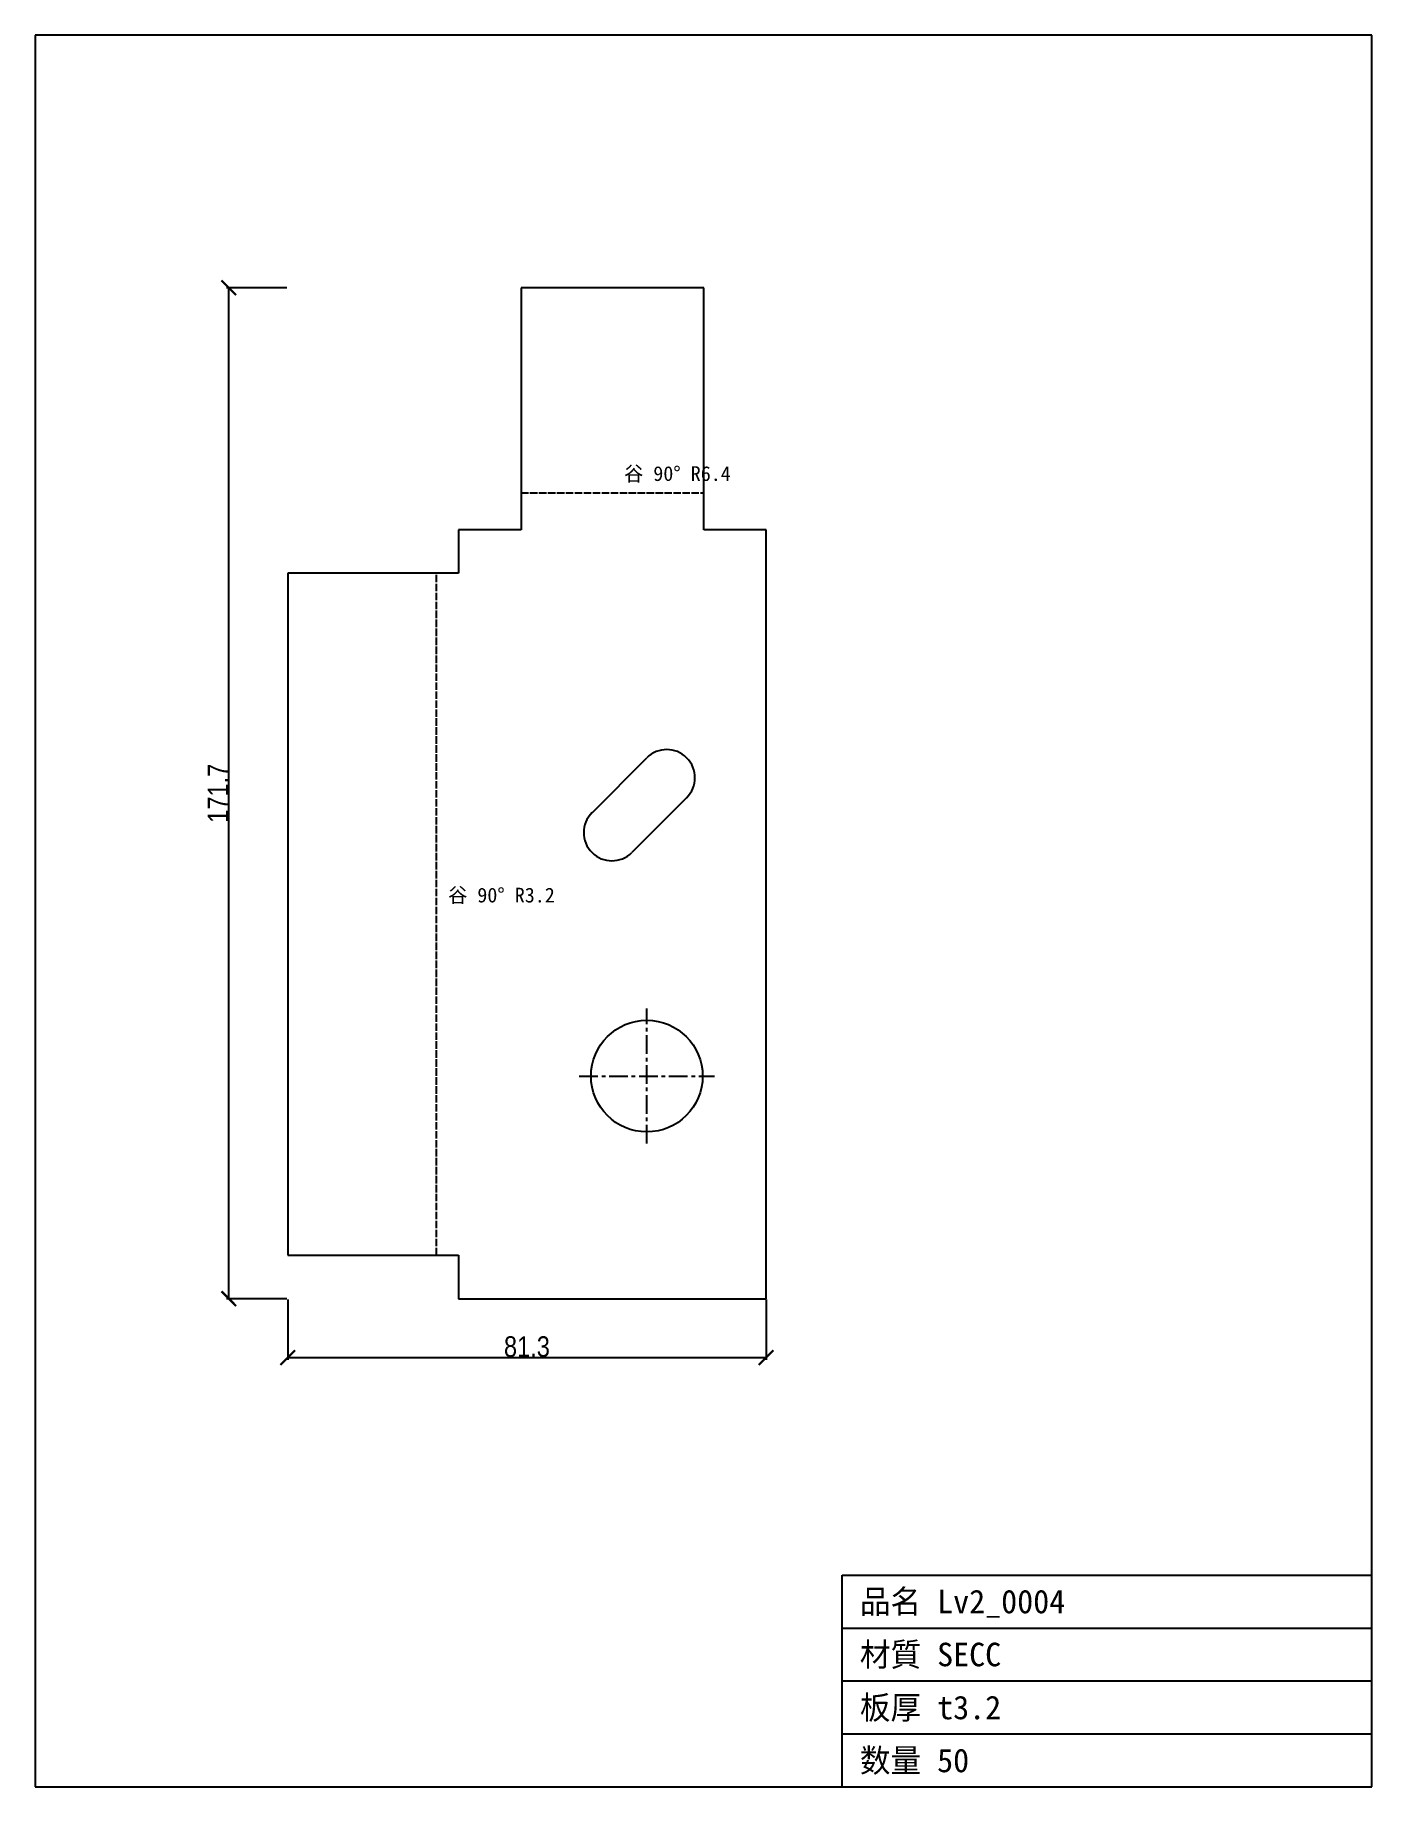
# Model space of a CAD drawing. Header units: millimetres. Extents: x -72 to 155, y -83 to 215.
import ezdxf

# ---------------------------------------------------------------- set-up
doc = ezdxf.new("R2010")
doc.units = ezdxf.units.MM
doc.linetypes.add('CENTER', pattern=[5.08, 3.175, -0.635, 0.635, -0.635])
doc.linetypes.add('DASHED', pattern=[1.524, 1.27, -0.254])
for name, color, linetype in [('BEND', 7, 'Continuous'), ('CENTER', 7, 'Continuous'), ('CUT', 7, 'Continuous'), ('DIM', 7, 'Continuous'), ('FRAME', 7, 'Continuous'), ('TEXT', 7, 'Continuous')]:
    doc.layers.add(name, color=color, linetype=linetype)
doc.styles.add('OpenSansCondensed-Light', font='OpenSansCondensed-Light.ttf')
doc.dimstyles.new('EZDXF', dxfattribs={"dimtxt": 0.25, "dimasz": 0.175, "dimexe": 0.375, "dimexo": 0.125, "dimgap": 0.1, "dimtad": 1, "dimlfac": 100, "dimzin": 12, "dimdsep": 46, "dimtxsty": 'OpenSansCondensed-Light', "dimblk": 'ARCHTICK', "dimcen": 2.5, "dimazin": 3, "dimtfac": 0.5, "dimtmove": 2, "dimatfit": 3})

# ---------------------------------------------------------------- blocks, each defined once
blk = doc.blocks.new('_ARCHTICK')
at = {"color": 0, "linetype": 'BYBLOCK', "const_width": 0.15}
blk.add_lwpolyline([(-0.5, -0.5), (0.5, 0.5)], dxfattribs=at)

msp = doc.modelspace()

# ---------------------------------------------------------------- linework, layer by layer
at = {"layer": 'BEND', "color": 4, "linetype": 'DASHED'}
for p, q in [((10.6, 136.91), (41.65, 136.91)), ((-3.77, 7.4), (-3.77, 123.23))]:
    msp.add_line(p, q, dxfattribs=at)
at = {"layer": 'CENTER', "color": 1, "linetype": 'CENTER'}
for p, q in [((31.98, 26.34), (31.98, 49.31)), ((20.5, 37.82), (43.47, 37.82))]:
    msp.add_line(p, q, dxfattribs=at)
at = {"layer": 'CUT'}
for p, q in [((41.65, 171.72), (10.6, 171.72)), ((10.6, 171.72), (10.6, 130.63)), ((41.65, 130.63), (41.65, 171.72)), ((10.6, 130.63), (0, 130.63)), ((0, 130.63), (0, 123.23)), ((52.25, 130.63), (41.65, 130.63)), ((52.25, 0), (52.25, 130.63)), ((-29.04, 123.23), (-29.04, 7.4)), ((0, 123.23), (-29.04, 123.23)), ((22.67, 82.56), (31.98, 91.87)), ((38.74, 85.1), (29.44, 75.8)), ((-29.04, 7.4), (0, 7.4)), ((0, 7.4), (0, 0)), ((0, 0), (52.25, 0))]:
    msp.add_line(p, q, dxfattribs=at)
msp.add_circle((31.98, 37.82), 9.48, dxfattribs=at)
for centre, start, end in [((35.36, 88.49), -45, 135), ((26.05, 79.18), 135, -45)]:
    msp.add_arc(centre, 4.79, start, end, dxfattribs=at)
at = {"layer": 'FRAME'}
for p, q in [((155.18, 214.65), (-71.97, 214.65)), ((-71.97, 214.65), (-71.97, -82.93)), ((155.18, -82.93), (155.18, 214.65)), ((65.18, -82.93), (65.18, -46.93)), ((65.18, -46.93), (155.18, -46.93)), ((65.18, -55.93), (155.18, -55.93)), ((65.18, -64.93), (155.18, -64.93)), ((65.18, -73.93), (155.18, -73.93)), ((-71.97, -82.93), (155.18, -82.93))]:
    msp.add_line(p, q, dxfattribs=at)

# ---------------------------------------------------------------- texts
at = {"layer": 'TEXT'}
for s, height, p in [('谷 90° R6.4', 2.5, (28.13, 138.91)), ('谷 90° R3.2', 2.5, (-1.77, 67.31)), ('品名 Lv2_0004', 4, (68.18, -53.43)), ('材質 SECC', 4, (68.18, -62.43)), ('板厚 t3.2', 4, (68.18, -71.43)), ('数量 50', 4, (68.18, -80.43))]:
    msp.add_text(s, height=height, dxfattribs=at).set_placement(p)

# ---------------------------------------------------------------- dimensions: what is measured, and where the dimension line sits
at = {"layer": 'DIM'}
msp.add_linear_dim(base=(-39.04, 0), p1=(-29.04, 0), p2=(-29.04, 171.72), angle=90, dimstyle='EZDXF', override={"dimtxt": 3.5, "dimasz": 2.5, "dimdec": 1, "dimlfac": 1}, dxfattribs=at).render()
msp.add_linear_dim(base=(-29.04, -10), p1=(-29.04, 0), p2=(52.25, 0), dimstyle='EZDXF', override={"dimtxt": 3.5, "dimasz": 2.5, "dimdec": 1, "dimlfac": 1}, dxfattribs=at).render()

doc.saveas('drawing.dxf')
